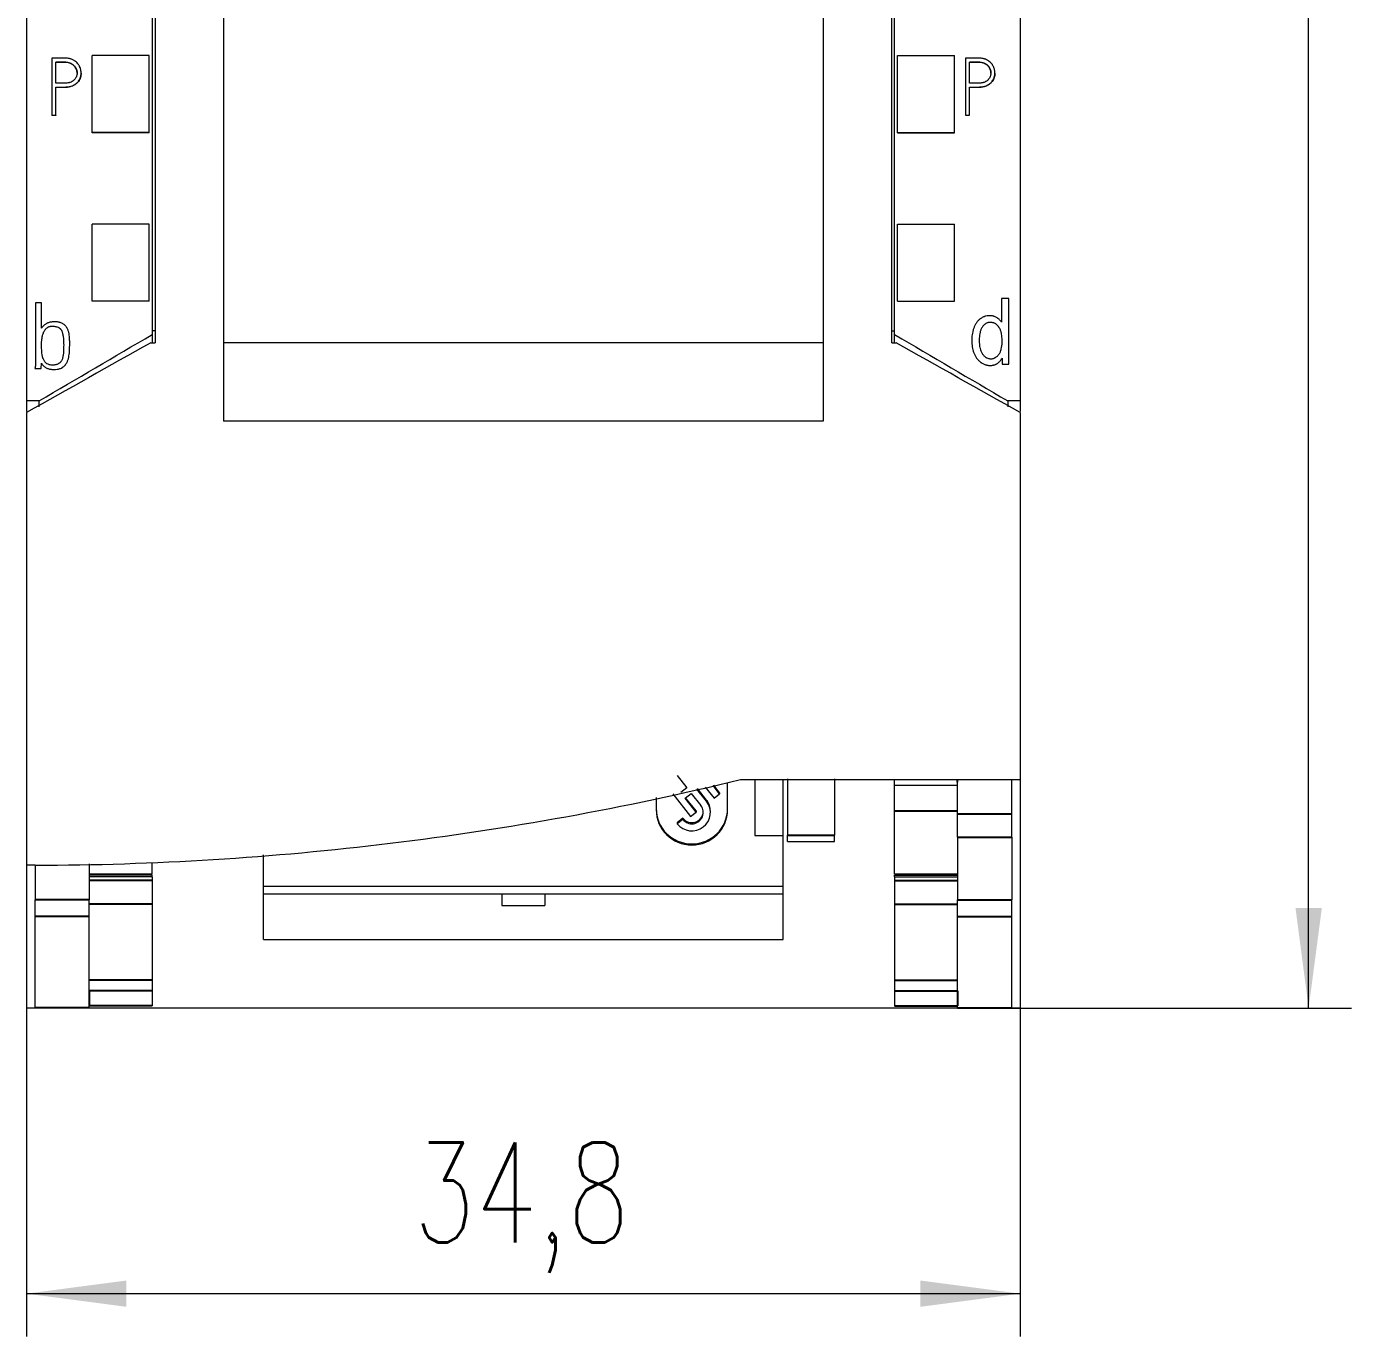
# Model space of a CAD drawing. Header units: millimetres. Extents: x 0 to 594, y 0 to 420.
# Drawn here: x 235.37 to 281.77, y 214.1 to 259.97 of the extents above; entities that cross this region are included whole.
import ezdxf

# ---------------------------------------------------------------- set-up
doc = ezdxf.new("R2010")
doc.units = ezdxf.units.MM
doc.layers.add('1', color=7, linetype='Continuous')
doc.layers.add('106', color=7, linetype='Continuous')
doc.styles.add('latin_extended', font='simplex.shx')
doc.dimstyles.get("Standard").update_dxf_attribs({"dimtxt": 0.18, "dimasz": 0.18, "dimexe": 0.18, "dimexo": 0.0625, "dimgap": 0.09, "dimtad": 0, "dimtih": 1, "dimtoh": 1, "dimdec": 4, "dimzin": 0, "dimdsep": 46, "dimtxsty": 'Standard', "dimcen": 0.09, "dimadec": 0, "dimazin": 0, "dimtfac": 1, "dimtdec": 4, "dimtofl": 0, "dimtmove": 0, "dimatfit": 3, "dimfxl": 1, "dimtolj": 1, "dimtzin": 0, "dimarcsym": 0})

# ---------------------------------------------------------------- blocks, each defined once
blk = doc.blocks.new('_U0')
at = {"layer": '106', "color": 7, "lineweight": 13}
for p, q in [((235.371041, 246.449729), (235.371041, 214.1006)), ((270.171041, 246.449729), (270.171041, 214.1006)), ((235.371041, 215.6006), (270.171041, 215.6006))]:
    blk.add_line(p, q, dxfattribs=at)
at = {"layer": '106', "color": 7, "lineweight": 25}
for points in [[(235.371041, 215.6006), (238.871039, 216.061384), (238.871043, 215.139817)], [(270.171041, 215.6006), (266.671043, 215.139817), (266.671039, 216.061384)]]:
    blk.add_solid(points, dxfattribs=at)
at = {"layer": '106', "color": 7, "linetype": 'Continuous', "lineweight": 18, "insert": (248.923113, 216.329153), "char_height": 3.5, "attachment_point": 7, "line_spacing_factor": 0.963855, "style": 'latin_extended'}
blk.add_mtext('\\W0.7199;34,8', dxfattribs=at)
blk = doc.blocks.new('_U1')
at = {"layer": '106', "color": 7, "lineweight": 13}
for p, q in [((265.171041, 372.600565), (281.770981, 372.600565)), ((280.270981, 225.600565), (280.270981, 372.600565)), ((268.571777, 225.600565), (281.770981, 225.600565))]:
    blk.add_line(p, q, dxfattribs=at)
at = {"layer": '106', "color": 7, "lineweight": 25}
for points in [[(280.270981, 372.600565), (280.731765, 369.100567), (279.810197, 369.100564)], [(280.270981, 225.600565), (279.810197, 229.100564), (280.731765, 229.100567)]]:
    blk.add_solid(points, dxfattribs=at)
at = {"layer": '106', "color": 7, "linetype": 'Continuous', "lineweight": 18, "insert": (279.885428, 296.176223), "char_height": 3.5, "attachment_point": 7, "rotation": 90, "line_spacing_factor": 0.963855, "style": 'latin_extended'}
blk.add_mtext('\\W0.6447;147', dxfattribs=at)

msp = doc.modelspace()

# ---------------------------------------------------------------- linework, layer by layer
at = {"layer": '1', "color": 7, "linetype": 'Continuous', "lineweight": 13}
for p, q in [((235.371, 360.281), (235.371, 246.863)), ((270.171, 360.281), (270.171, 246.863)), ((239.771, 358.001), (239.771, 249.185)), ((265.771, 249.185), (265.771, 358.001)), ((237.671, 256.255), (237.671, 258.956)), ((239.671, 258.956), (237.671, 258.956)), ((239.671, 256.255), (239.671, 258.956)), ((265.871, 256.255), (265.871, 258.956)), ((265.871, 258.956), (267.871, 258.956)), ((267.871, 256.255), (267.871, 258.956)), ((236.258, 258.866), (236.258, 256.864)), ((236.399, 257.989), (236.399, 258.725)), ((268.258, 258.866), (268.258, 256.864)), ((268.399, 257.989), (268.399, 258.725)), ((237.284, 258.338), (237.284, 258.344)), ((269.284, 258.338), (269.284, 258.344)), ((236.399, 256.864), (236.399, 257.847)), ((268.399, 256.864), (268.399, 257.847)), ((236.258, 256.864), (236.399, 256.864)), ((236.258, 256.864), (236.258, 256.858)), ((236.399, 256.864), (236.399, 256.858)), ((268.258, 256.864), (268.399, 256.864)), ((237.671, 256.251), (237.671, 256.255)), ((239.671, 256.255), (237.671, 256.255)), ((239.671, 256.251), (237.671, 256.251)), ((239.671, 256.251), (239.671, 256.255)), ((265.871, 256.251), (265.871, 256.255)), ((265.871, 256.255), (267.871, 256.255)), ((265.871, 256.251), (267.871, 256.251)), ((267.871, 256.251), (267.871, 256.255)), ((237.671, 250.353), (237.671, 253.054)), ((239.671, 253.054), (237.671, 253.054)), ((239.671, 250.353), (239.671, 253.054)), ((265.871, 250.353), (265.871, 253.054)), ((265.871, 253.054), (267.871, 253.054)), ((267.871, 250.353), (267.871, 253.054)), ((235.899, 250.293), (235.688, 250.293)), ((235.899, 249.413), (235.899, 250.293)), ((239.671, 250.353), (237.671, 250.353)), ((237.671, 250.351), (237.671, 250.353)), ((239.671, 250.351), (237.671, 250.351)), ((239.671, 250.351), (239.671, 250.353)), ((265.871, 250.351), (265.871, 250.353)), ((265.871, 250.353), (267.871, 250.353)), ((265.871, 250.351), (267.871, 250.351)), ((267.871, 250.351), (267.871, 250.353)), ((269.516, 250.443), (269.516, 249.617)), ((269.767, 250.443), (269.516, 250.443)), ((269.767, 248.143), (269.767, 250.443)), ((239.871, 249.315), (239.771, 249.315)), ((239.771, 249.185), (239.771, 248.9)), ((265.671, 249.315), (265.771, 249.315)), ((265.771, 248.9), (265.771, 249.185)), ((239.721, 248.9), (239.871, 248.9)), ((263.271, 248.896), (242.271, 248.896)), ((265.671, 248.9), (265.821, 248.9)), ((269.532, 248.353), (269.532, 248.143)), ((235.667, 247.993), (235.885, 247.993)), ((235.885, 247.993), (235.892, 248.187)), ((269.532, 248.143), (269.767, 248.143)), ((235.371, 246.863), (235.371, 246.493)), ((235.811, 246.863), (235.371, 246.863)), ((235.811, 246.66), (235.811, 246.863)), ((269.731, 246.863), (269.731, 246.66)), ((270.171, 246.863), (269.731, 246.863)), ((270.171, 246.863), (270.171, 246.486)), ((263.271, 246.15), (242.271, 246.15)), ((258.16, 233.741), (258.496, 233.315)), ((259.644, 233.103), (259.413, 233.397)), ((259.644, 233.143), (259.439, 233.403)), ((259.921, 232.55), (259.921, 233.505)), ((260.371, 233.601), (270.171, 233.601)), ((260.871, 233.601), (260.871, 231.641)), ((261.871, 231.641), (261.871, 233.601)), ((265.771, 233.401), (265.771, 233.601)), ((265.771, 232.502), (265.771, 233.401)), ((265.771, 233.401), (267.971, 233.401)), ((267.971, 232.399), (267.971, 233.601)), ((269.871, 232.399), (269.871, 233.601)), ((270.171, 233.52), (270.171, 225.601)), ((257.421, 232.975), (257.421, 232.55)), ((258.002, 233.098), (258.621, 232.311)), ((258.496, 233.315), (258.28, 233.147)), ((258.434, 232.952), (258.649, 233.119)), ((258.818, 232.464), (258.434, 232.952)), ((258.818, 232.503), (258.453, 232.967)), ((258.649, 233.119), (258.985, 232.693)), ((259.182, 232.846), (258.846, 233.272)), ((259.182, 232.885), (258.866, 233.287)), ((259.141, 233.339), (259.447, 232.951)), ((259.447, 232.951), (259.644, 233.103)), ((259.644, 233.143), (259.644, 233.103)), ((258.621, 232.311), (258.818, 232.464)), ((258.818, 232.503), (258.818, 232.464)), ((259.32, 232.449), (259.32, 232.489)), ((265.771, 230.301), (265.771, 232.502)), ((258.357, 232.245), (258.16, 232.093)), ((258.357, 232.206), (258.16, 232.053)), ((258.16, 232.093), (258.16, 232.053)), ((258.357, 232.245), (258.357, 232.206)), ((267.971, 231.583), (267.971, 232.399)), ((269.871, 231.583), (269.871, 232.399)), ((260.871, 231.641), (260.871, 231.64)), ((260.871, 231.641), (261.871, 231.641)), ((260.871, 231.64), (261.871, 231.64)), ((261.871, 231.64), (261.871, 231.641)), ((261.871, 229.868), (261.871, 231.64)), ((262.021, 231.434), (262.021, 231.651)), ((263.671, 231.434), (263.671, 231.651)), ((267.971, 231.583), (267.971, 229.396)), ((269.871, 231.583), (269.871, 229.396)), ((262.021, 231.434), (263.671, 231.434)), ((237.571, 230.65), (237.571, 229.396)), ((239.771, 230.301), (239.771, 230.667)), ((243.671, 229.868), (243.671, 230.965)), ((235.672, 230.601), (235.371, 230.601)), ((235.371, 230.519), (235.371, 225.601)), ((235.671, 230.589), (235.671, 229.396)), ((237.571, 230.301), (239.771, 230.301)), ((239.771, 230.272), (237.571, 230.272)), ((239.771, 230.201), (237.571, 230.201)), ((239.771, 230.265), (239.771, 230.272)), ((239.771, 230.201), (239.771, 230.265)), ((239.771, 230.201), (239.771, 230.063)), ((265.771, 230.301), (267.971, 230.301)), ((265.771, 230.265), (265.771, 230.272)), ((267.971, 230.272), (265.771, 230.272)), ((265.771, 230.201), (265.771, 230.265)), ((265.771, 230.201), (265.771, 230.063)), ((265.771, 230.201), (267.971, 230.201)), ((239.771, 230.063), (239.771, 229.239)), ((243.671, 229.601), (243.671, 229.868)), ((243.671, 229.868), (261.871, 229.868)), ((261.871, 229.601), (261.871, 229.868)), ((265.771, 230.063), (265.771, 229.239)), ((235.671, 228.809), (235.671, 229.396)), ((237.571, 228.809), (237.571, 229.396)), ((239.771, 229.239), (239.771, 226.574)), ((243.671, 228.001), (243.671, 229.601)), ((243.671, 229.601), (261.871, 229.601)), ((252.021, 229.601), (252.021, 229.196)), ((253.521, 229.601), (253.521, 229.196)), ((261.871, 228.001), (261.871, 229.601)), ((265.771, 229.239), (265.771, 226.574)), ((267.971, 228.809), (267.971, 229.396)), ((269.871, 228.809), (269.871, 229.396)), ((252.021, 229.196), (253.521, 229.196)), ((243.671, 228.001), (261.871, 228.001)), ((239.771, 226.574), (239.771, 226.207)), ((265.771, 226.574), (265.771, 226.207)), ((239.771, 226.207), (239.771, 225.676)), ((265.771, 226.207), (265.771, 225.676)), ((237.312, 225.601), (235.371, 225.601)), ((235.671, 225.612), (237.571, 225.612)), ((268.572, 225.601), (237.312, 225.601)), ((237.571, 225.676), (239.771, 225.676)), ((239.771, 225.676), (239.771, 225.676)), ((265.771, 225.676), (265.771, 225.676)), ((265.771, 225.676), (267.971, 225.676)), ((267.971, 225.612), (269.871, 225.612)), ((270.171, 225.601), (268.572, 225.601))]:
    msp.add_line(p, q, dxfattribs=at)
at = {"layer": '1', "color": 7, "linetype": 'Continuous', "lineweight": 25}
for p, q in [((259.182, 232.885), (259.182, 232.846)), ((265.771, 232.502), (267.971, 232.502)), ((267.971, 232.399), (269.871, 232.399)), ((262.021, 231.651), (263.671, 231.651)), ((267.971, 231.583), (269.871, 231.583)), ((239.771, 230.265), (237.571, 230.265)), ((265.771, 230.265), (267.971, 230.265)), ((239.771, 230.063), (237.571, 230.063)), ((265.771, 230.063), (267.971, 230.063)), ((237.571, 229.396), (235.671, 229.396)), ((239.771, 229.239), (237.571, 229.239)), ((265.771, 229.239), (267.971, 229.239)), ((267.971, 229.396), (269.871, 229.396)), ((237.571, 228.809), (235.671, 228.809)), ((267.971, 228.809), (269.871, 228.809)), ((239.771, 226.574), (237.571, 226.574)), ((265.771, 226.574), (267.971, 226.574)), ((237.571, 226.207), (237.571, 225.676)), ((239.771, 226.207), (237.571, 226.207)), ((265.771, 226.207), (267.971, 226.207)), ((267.971, 226.207), (267.971, 225.676)), ((237.571, 225.612), (235.671, 225.612)), ((239.771, 225.676), (237.571, 225.676)), ((265.771, 225.676), (267.971, 225.676)), ((267.971, 225.612), (269.871, 225.612))]:
    msp.add_line(p, q, dxfattribs=at)
at = {"layer": '1', "color": 7, "linetype": 'Continuous', "lineweight": 13}
for centre, major_axis, start_param, end_param in [((258.671, 232.589), (1.25, 0), 3.141593, 6.283185), ((258.671, 232.55), (1.25, 0), 3.141593, 6.283185), ((258.671, 232.449), (0.649, 0), 3.804818, 6.94641), ((258.671, 232.449), (-0.399, 0), 0.663225, 3.804818), ((258.671, 232.489), (-0.399, 0), 0.663225, 3.092069), ((258.671, 232.489), (0.649, 0), 6.283142, 6.94641)]:
    msp.add_ellipse(centre, major_axis=major_axis, ratio=0.991445, start_param=start_param, end_param=end_param, dxfattribs=at)
for points, knots in [([(239.871, 358.186), (239.871, 355.142), (239.871, 345.572), (239.871, 331.402), (239.871, 316.836), (239.871, 302.626), (239.871, 288.332), (239.871, 272.845), (239.871, 260.206), (239.871, 252.241), (239.871, 248.9)], [0, 0, 0, 0, 0.083934, 0.263736, 0.389889, 0.484142, 0.653794, 0.78188, 0.908517, 1, 1, 1, 1]), ([(265.671, 248.9), (265.671, 252.241), (265.671, 260.206), (265.671, 272.845), (265.671, 288.332), (265.671, 302.626), (265.671, 316.836), (265.671, 331.402), (265.671, 345.572), (265.671, 355.142), (265.671, 358.186)], [0, 0, 0, 0, 0.091483, 0.21812, 0.346206, 0.515858, 0.610111, 0.736264, 0.916066, 1, 1, 1, 1]), ([(242.271, 355.121), (242.271, 353.098), (242.271, 344.549), (242.271, 331.402), (242.271, 316.836), (242.271, 302.626), (242.271, 288.332), (242.271, 272.845), (242.271, 260.087), (242.271, 251.205), (242.271, 246.948), (242.271, 246.15)], [0, 0, 0, 0, 0.055935, 0.236292, 0.362833, 0.457376, 0.627551, 0.756032, 0.883059, 0.978086, 1, 1, 1, 1]), ([(263.271, 355.121), (263.271, 353.098), (263.271, 344.549), (263.271, 331.402), (263.271, 316.836), (263.271, 302.626), (263.271, 288.332), (263.271, 272.845), (263.271, 260.087), (263.271, 251.205), (263.271, 246.948), (263.271, 246.15)], [0, 0, 0, 0, 0.055935, 0.236292, 0.362833, 0.457376, 0.627551, 0.756032, 0.883059, 0.978086, 1, 1, 1, 1]), ([(236.399, 257.847), (236.451, 257.847), (236.503, 257.848), (236.606, 257.847), (236.658, 257.846), (236.735, 257.848), (236.761, 257.849), (236.799, 257.852), (236.812, 257.853), (236.838, 257.857), (236.851, 257.859), (236.889, 257.866), (236.914, 257.872), (236.964, 257.888), (236.987, 257.898), (237.022, 257.915), (237.034, 257.921), (237.056, 257.934), (237.067, 257.941), (237.099, 257.963), (237.119, 257.98), (237.147, 258.006), (237.156, 258.016), (237.174, 258.035), (237.182, 258.045), (237.205, 258.076), (237.219, 258.098), (237.237, 258.132), (237.242, 258.144), (237.252, 258.168), (237.257, 258.18), (237.269, 258.217), (237.274, 258.242), (237.28, 258.28), (237.282, 258.293), (237.284, 258.319), (237.284, 258.332), (237.284, 258.371), (237.282, 258.397), (237.276, 258.435), (237.274, 258.448), (237.268, 258.473), (237.265, 258.486), (237.253, 258.523), (237.244, 258.547), (237.227, 258.582), (237.221, 258.593), (237.208, 258.616), (237.201, 258.627), (237.179, 258.659), (237.162, 258.679), (237.127, 258.716), (237.108, 258.733), (237.077, 258.757), (237.066, 258.765), (237.045, 258.779), (237.033, 258.786), (237, 258.805), (236.976, 258.815), (236.94, 258.829), (236.927, 258.833), (236.902, 258.84), (236.89, 258.843), (236.827, 258.857), (236.776, 258.863), (236.698, 258.867), (236.672, 258.868), (236.62, 258.868), (236.569, 258.868), (236.517, 258.867), (236.465, 258.866), (236.387, 258.866), (236.31, 258.866), (236.258, 258.866)], [0, 0, 0, 0, 0.0625, 0.0625, 0.125, 0.125, 0.15625, 0.15625, 0.171875, 0.171875, 0.1875, 0.1875, 0.21875, 0.21875, 0.25, 0.25, 0.265625, 0.265625, 0.28125, 0.28125, 0.3125, 0.3125, 0.328125, 0.328125, 0.34375, 0.34375, 0.375, 0.375, 0.390625, 0.390625, 0.40625, 0.40625, 0.4375, 0.4375, 0.453125, 0.453125, 0.46875, 0.46875, 0.5, 0.5, 0.515625, 0.515625, 0.53125, 0.53125, 0.5625, 0.5625, 0.578125, 0.578125, 0.59375, 0.59375, 0.625, 0.625, 0.65625, 0.65625, 0.671875, 0.671875, 0.6875, 0.6875, 0.71875, 0.71875, 0.734375, 0.734375, 0.75, 0.75, 0.8125, 0.8125, 0.84375, 0.84375, 0.875, 0.90625, 0.90625, 0.9375, 1, 1, 1, 1]), ([(236.399, 258.725), (236.438, 258.725), (236.477, 258.725), (236.535, 258.724), (236.554, 258.724), (236.593, 258.725), (236.612, 258.726), (236.67, 258.727), (236.709, 258.728), (236.767, 258.724), (236.786, 258.722), (236.825, 258.715), (236.844, 258.711), (236.873, 258.702), (236.882, 258.699), (236.901, 258.692), (236.91, 258.688), (236.937, 258.676), (236.954, 258.666), (236.979, 258.65), (236.988, 258.645), (237.004, 258.633), (237.011, 258.626), (237.034, 258.607), (237.047, 258.593), (237.066, 258.57), (237.072, 258.562), (237.084, 258.545), (237.089, 258.537), (237.104, 258.511), (237.112, 258.493), (237.123, 258.465), (237.126, 258.456), (237.131, 258.436), (237.134, 258.427), (237.139, 258.397), (237.142, 258.378), (237.143, 258.348), (237.143, 258.338), (237.142, 258.318), (237.141, 258.308), (237.137, 258.278), (237.133, 258.259), (237.124, 258.231), (237.121, 258.222), (237.113, 258.203), (237.109, 258.194), (237.095, 258.168), (237.084, 258.151), (237.066, 258.127), (237.059, 258.12), (237.046, 258.105), (237.038, 258.098), (237.016, 258.078), (237, 258.066), (236.975, 258.05), (236.966, 258.045), (236.949, 258.036), (236.94, 258.032), (236.912, 258.02), (236.893, 258.013), (236.865, 258.005), (236.855, 258.003), (236.835, 257.999), (236.826, 257.998), (236.796, 257.993), (236.776, 257.992), (236.736, 257.989), (236.717, 257.989), (236.677, 257.988), (236.637, 257.988), (236.598, 257.989), (236.558, 257.989), (236.538, 257.989), (236.479, 257.989), (236.439, 257.989), (236.399, 257.989)], [0, 0, 0, 0, 0.0625, 0.0625, 0.09375, 0.09375, 0.125, 0.125, 0.1875, 0.1875, 0.21875, 0.21875, 0.25, 0.25, 0.265625, 0.265625, 0.28125, 0.28125, 0.3125, 0.3125, 0.328125, 0.328125, 0.34375, 0.34375, 0.375, 0.375, 0.390625, 0.390625, 0.40625, 0.40625, 0.4375, 0.4375, 0.453125, 0.453125, 0.46875, 0.46875, 0.5, 0.5, 0.515625, 0.515625, 0.53125, 0.53125, 0.5625, 0.5625, 0.578125, 0.578125, 0.59375, 0.59375, 0.625, 0.625, 0.640625, 0.640625, 0.65625, 0.65625, 0.6875, 0.6875, 0.703125, 0.703125, 0.71875, 0.71875, 0.75, 0.75, 0.765625, 0.765625, 0.78125, 0.78125, 0.8125, 0.8125, 0.84375, 0.84375, 0.875, 0.90625, 0.90625, 0.9375, 0.9375, 1, 1, 1, 1]), ([(237.143, 258.338), (237.143, 258.341), (237.143, 258.344), (237.142, 258.357), (237.142, 258.367), (237.14, 258.387), (237.138, 258.397), (237.133, 258.426), (237.127, 258.445), (237.117, 258.473), (237.114, 258.482), (237.105, 258.501), (237.092, 258.527), (237.076, 258.552), (237.057, 258.575), (237.051, 258.582), (237.037, 258.597), (237.03, 258.604), (237.008, 258.624), (236.992, 258.636), (236.967, 258.652), (236.959, 258.657), (236.941, 258.667), (236.932, 258.672), (236.906, 258.684), (236.887, 258.691), (236.849, 258.703), (236.83, 258.708), (236.791, 258.715), (236.771, 258.717), (236.713, 258.721), (236.674, 258.721), (236.615, 258.72), (236.595, 258.719), (236.556, 258.718), (236.536, 258.718), (236.478, 258.718), (236.439, 258.719), (236.399, 258.718)], [0, 0, 0, 0, 0.009533, 0.009533, 0.040485, 0.040485, 0.071437, 0.071437, 0.133342, 0.133342, 0.164294, 0.164294, 0.195246, 0.25715, 0.25715, 0.288102, 0.288102, 0.319054, 0.319054, 0.380958, 0.380958, 0.41191, 0.41191, 0.442862, 0.442862, 0.504767, 0.504767, 0.566671, 0.566671, 0.628575, 0.628575, 0.752383, 0.752383, 0.814287, 0.814287, 0.876192, 0.876192, 1, 1, 1, 1]), ([(268.399, 257.847), (268.451, 257.847), (268.503, 257.848), (268.606, 257.847), (268.658, 257.846), (268.735, 257.848), (268.761, 257.849), (268.799, 257.852), (268.812, 257.853), (268.838, 257.857), (268.851, 257.859), (268.889, 257.866), (268.914, 257.872), (268.964, 257.888), (268.987, 257.898), (269.022, 257.915), (269.034, 257.921), (269.056, 257.934), (269.067, 257.941), (269.099, 257.963), (269.119, 257.98), (269.147, 258.006), (269.156, 258.016), (269.174, 258.035), (269.182, 258.045), (269.205, 258.076), (269.219, 258.098), (269.237, 258.132), (269.242, 258.144), (269.252, 258.168), (269.257, 258.18), (269.269, 258.217), (269.274, 258.242), (269.28, 258.28), (269.282, 258.293), (269.284, 258.319), (269.284, 258.332), (269.284, 258.371), (269.282, 258.397), (269.276, 258.435), (269.274, 258.448), (269.268, 258.473), (269.265, 258.486), (269.253, 258.523), (269.244, 258.547), (269.227, 258.582), (269.221, 258.593), (269.208, 258.616), (269.201, 258.627), (269.179, 258.659), (269.162, 258.679), (269.127, 258.716), (269.108, 258.733), (269.077, 258.757), (269.066, 258.765), (269.045, 258.779), (269.033, 258.786), (269, 258.805), (268.976, 258.815), (268.94, 258.829), (268.927, 258.833), (268.902, 258.84), (268.89, 258.843), (268.827, 258.857), (268.776, 258.863), (268.698, 258.867), (268.672, 258.868), (268.62, 258.868), (268.569, 258.868), (268.517, 258.867), (268.465, 258.866), (268.387, 258.866), (268.31, 258.866), (268.258, 258.866)], [0, 0, 0, 0, 0.0625, 0.0625, 0.125, 0.125, 0.15625, 0.15625, 0.171875, 0.171875, 0.1875, 0.1875, 0.21875, 0.21875, 0.25, 0.25, 0.265625, 0.265625, 0.28125, 0.28125, 0.3125, 0.3125, 0.328125, 0.328125, 0.34375, 0.34375, 0.375, 0.375, 0.390625, 0.390625, 0.40625, 0.40625, 0.4375, 0.4375, 0.453125, 0.453125, 0.46875, 0.46875, 0.5, 0.5, 0.515625, 0.515625, 0.53125, 0.53125, 0.5625, 0.5625, 0.578125, 0.578125, 0.59375, 0.59375, 0.625, 0.625, 0.65625, 0.65625, 0.671875, 0.671875, 0.6875, 0.6875, 0.71875, 0.71875, 0.734375, 0.734375, 0.75, 0.75, 0.8125, 0.8125, 0.84375, 0.84375, 0.875, 0.90625, 0.90625, 0.9375, 1, 1, 1, 1]), ([(268.399, 258.725), (268.438, 258.725), (268.477, 258.725), (268.535, 258.724), (268.554, 258.724), (268.593, 258.725), (268.612, 258.726), (268.67, 258.727), (268.709, 258.728), (268.767, 258.724), (268.786, 258.722), (268.825, 258.715), (268.844, 258.711), (268.873, 258.702), (268.882, 258.699), (268.901, 258.692), (268.91, 258.688), (268.937, 258.676), (268.954, 258.666), (268.979, 258.65), (268.988, 258.645), (269.004, 258.633), (269.011, 258.626), (269.034, 258.607), (269.047, 258.593), (269.066, 258.57), (269.072, 258.562), (269.084, 258.545), (269.089, 258.537), (269.104, 258.511), (269.112, 258.493), (269.123, 258.465), (269.126, 258.456), (269.131, 258.436), (269.134, 258.427), (269.139, 258.397), (269.142, 258.378), (269.143, 258.348), (269.143, 258.338), (269.142, 258.318), (269.141, 258.308), (269.137, 258.278), (269.133, 258.259), (269.124, 258.231), (269.121, 258.222), (269.113, 258.203), (269.109, 258.194), (269.095, 258.168), (269.084, 258.151), (269.066, 258.127), (269.059, 258.12), (269.046, 258.105), (269.038, 258.098), (269.016, 258.078), (269, 258.066), (268.975, 258.05), (268.966, 258.045), (268.949, 258.036), (268.94, 258.032), (268.912, 258.02), (268.893, 258.013), (268.865, 258.005), (268.855, 258.003), (268.835, 257.999), (268.826, 257.998), (268.796, 257.993), (268.776, 257.992), (268.736, 257.989), (268.717, 257.989), (268.677, 257.988), (268.637, 257.988), (268.598, 257.989), (268.558, 257.989), (268.538, 257.989), (268.479, 257.989), (268.439, 257.989), (268.399, 257.989)], [0, 0, 0, 0, 0.0625, 0.0625, 0.09375, 0.09375, 0.125, 0.125, 0.1875, 0.1875, 0.21875, 0.21875, 0.25, 0.25, 0.265625, 0.265625, 0.28125, 0.28125, 0.3125, 0.3125, 0.328125, 0.328125, 0.34375, 0.34375, 0.375, 0.375, 0.390625, 0.390625, 0.40625, 0.40625, 0.4375, 0.4375, 0.453125, 0.453125, 0.46875, 0.46875, 0.5, 0.5, 0.515625, 0.515625, 0.53125, 0.53125, 0.5625, 0.5625, 0.578125, 0.578125, 0.59375, 0.59375, 0.625, 0.625, 0.640625, 0.640625, 0.65625, 0.65625, 0.6875, 0.6875, 0.703125, 0.703125, 0.71875, 0.71875, 0.75, 0.75, 0.765625, 0.765625, 0.78125, 0.78125, 0.8125, 0.8125, 0.84375, 0.84375, 0.875, 0.90625, 0.90625, 0.9375, 0.9375, 1, 1, 1, 1]), ([(269.143, 258.338), (269.143, 258.341), (269.143, 258.344), (269.142, 258.357), (269.142, 258.367), (269.14, 258.387), (269.138, 258.397), (269.133, 258.426), (269.127, 258.445), (269.117, 258.473), (269.114, 258.482), (269.105, 258.501), (269.092, 258.527), (269.076, 258.552), (269.057, 258.575), (269.051, 258.582), (269.037, 258.597), (269.03, 258.604), (269.008, 258.624), (268.992, 258.636), (268.967, 258.652), (268.959, 258.657), (268.941, 258.667), (268.932, 258.672), (268.906, 258.684), (268.887, 258.691), (268.849, 258.703), (268.83, 258.708), (268.791, 258.715), (268.771, 258.717), (268.713, 258.721), (268.674, 258.721), (268.615, 258.72), (268.595, 258.719), (268.556, 258.718), (268.536, 258.718), (268.478, 258.718), (268.439, 258.719), (268.399, 258.718)], [0, 0, 0, 0, 0.009533, 0.009533, 0.040485, 0.040485, 0.071437, 0.071437, 0.133342, 0.133342, 0.164294, 0.164294, 0.195246, 0.25715, 0.25715, 0.288102, 0.288102, 0.319054, 0.319054, 0.380958, 0.380958, 0.41191, 0.41191, 0.442862, 0.442862, 0.504767, 0.504767, 0.566671, 0.566671, 0.628575, 0.628575, 0.752383, 0.752383, 0.814287, 0.814287, 0.876192, 0.876192, 1, 1, 1, 1]), ([(237.284, 258.338), (237.284, 258.313), (237.282, 258.288), (237.277, 258.25), (237.274, 258.238), (237.269, 258.213), (237.265, 258.2), (237.253, 258.163), (237.243, 258.139), (237.22, 258.093), (237.206, 258.071), (237.183, 258.04), (237.174, 258.03), (237.157, 258.01), (237.148, 258.001), (237.12, 257.974), (237.1, 257.958), (237.068, 257.936), (237.057, 257.929), (237.035, 257.915), (237.023, 257.909), (236.988, 257.892), (236.965, 257.882), (236.927, 257.87), (236.915, 257.866), (236.89, 257.86), (236.877, 257.857), (236.813, 257.846), (236.762, 257.842), (236.659, 257.84), (236.607, 257.841), (236.503, 257.841), (236.451, 257.841), (236.399, 257.841)], [0, 0, 0, 0, 0.065202, 0.065202, 0.098588, 0.098588, 0.131973, 0.131973, 0.198745, 0.198745, 0.265516, 0.265516, 0.298902, 0.298902, 0.332287, 0.332287, 0.399059, 0.399059, 0.432444, 0.432444, 0.46583, 0.46583, 0.532601, 0.532601, 0.565987, 0.565987, 0.599372, 0.599372, 0.732915, 0.732915, 0.866457, 0.866457, 1, 1, 1, 1]), ([(269.284, 258.338), (269.284, 258.313), (269.282, 258.288), (269.277, 258.25), (269.274, 258.238), (269.269, 258.213), (269.265, 258.2), (269.253, 258.163), (269.243, 258.139), (269.22, 258.093), (269.206, 258.071), (269.183, 258.04), (269.174, 258.03), (269.157, 258.01), (269.148, 258.001), (269.12, 257.974), (269.1, 257.958), (269.068, 257.936), (269.057, 257.929), (269.035, 257.915), (269.023, 257.909), (268.988, 257.892), (268.965, 257.882), (268.927, 257.87), (268.915, 257.866), (268.89, 257.86), (268.877, 257.857), (268.813, 257.846), (268.762, 257.842), (268.659, 257.84), (268.607, 257.841), (268.503, 257.841), (268.451, 257.841), (268.399, 257.841)], [0, 0, 0, 0, 0.065202, 0.065202, 0.098588, 0.098588, 0.131973, 0.131973, 0.198745, 0.198745, 0.265516, 0.265516, 0.298902, 0.298902, 0.332287, 0.332287, 0.399059, 0.399059, 0.432444, 0.432444, 0.46583, 0.46583, 0.532601, 0.532601, 0.565987, 0.565987, 0.599372, 0.599372, 0.732915, 0.732915, 0.866457, 0.866457, 1, 1, 1, 1]), ([(235.688, 250.293), (235.688, 249.909), (235.688, 249.334), (235.688, 248.663), (235.688, 248.351), (235.688, 248.22), (235.688, 248.184), (235.688, 248.16), (235.689, 248.148), (235.687, 248.124), (235.686, 248.112), (235.683, 248.088), (235.681, 248.076), (235.675, 248.04), (235.671, 248.016), (235.667, 247.993)], [0, 0, 0, 0, 0.5, 0.75, 0.875, 0.90625, 0.921875, 0.921875, 0.9375, 0.9375, 0.953125, 0.953125, 0.96875, 0.96875, 1, 1, 1, 1]), ([(235.892, 248.187), (235.91, 248.156), (235.93, 248.128), (235.96, 248.096), (235.967, 248.09), (235.979, 248.078), (235.986, 248.072), (236.006, 248.056), (236.035, 248.035), (236.065, 248.019), (236.097, 248.004), (236.113, 247.997), (236.163, 247.98), (236.197, 247.972), (236.249, 247.965), (236.266, 247.963), (236.301, 247.961), (236.319, 247.96), (236.371, 247.96), (236.406, 247.963), (236.458, 247.97), (236.475, 247.973), (236.509, 247.982), (236.526, 247.987), (236.559, 247.998), (236.583, 248.008), (236.607, 248.02), (236.622, 248.029), (236.63, 248.033), (236.666, 248.057), (236.693, 248.08), (236.723, 248.112), (236.728, 248.119), (236.739, 248.132), (236.745, 248.139), (236.76, 248.161), (236.77, 248.175), (236.795, 248.221), (236.81, 248.253), (236.827, 248.302), (236.832, 248.319), (236.841, 248.353), (236.845, 248.37), (236.856, 248.421), (236.862, 248.455), (236.87, 248.523), (236.874, 248.558), (236.881, 248.662), (236.883, 248.731), (236.883, 248.836), (236.883, 248.871), (236.883, 248.923), (236.883, 248.94), (236.883, 248.975), (236.882, 248.993), (236.88, 249.045), (236.878, 249.08), (236.871, 249.149), (236.867, 249.183), (236.857, 249.234), (236.854, 249.251), (236.845, 249.285), (236.841, 249.302), (236.83, 249.335), (236.824, 249.351), (236.81, 249.383), (236.802, 249.399), (236.789, 249.421), (236.784, 249.429), (236.775, 249.443), (236.769, 249.45), (236.754, 249.471), (236.731, 249.498), (236.706, 249.521), (236.678, 249.543), (236.664, 249.553), (236.619, 249.58), (236.587, 249.594), (236.545, 249.607), (236.537, 249.609), (236.52, 249.614), (236.495, 249.62), (236.469, 249.624), (236.417, 249.631), (236.383, 249.633), (236.33, 249.633), (236.313, 249.632), (236.278, 249.629), (236.261, 249.627), (236.21, 249.619), (236.177, 249.611), (236.136, 249.597), (236.128, 249.594), (236.112, 249.587), (236.103, 249.584), (236.08, 249.572), (236.034, 249.547), (235.993, 249.516), (235.955, 249.48), (235.943, 249.467), (235.92, 249.441), (235.909, 249.427), (235.899, 249.413)], [0, 0, 0, 0, 0.03125, 0.03125, 0.039062, 0.039062, 0.046875, 0.046875, 0.0625, 0.078125, 0.078125, 0.09375, 0.09375, 0.125, 0.125, 0.140625, 0.140625, 0.15625, 0.15625, 0.1875, 0.1875, 0.203125, 0.203125, 0.21875, 0.21875, 0.234375, 0.242187, 0.242187, 0.25, 0.25, 0.28125, 0.28125, 0.289062, 0.289062, 0.296875, 0.296875, 0.3125, 0.3125, 0.34375, 0.34375, 0.359375, 0.359375, 0.375, 0.375, 0.40625, 0.40625, 0.4375, 0.4375, 0.5, 0.5, 0.53125, 0.53125, 0.546875, 0.546875, 0.5625, 0.5625, 0.59375, 0.59375, 0.625, 0.625, 0.640625, 0.640625, 0.65625, 0.65625, 0.671875, 0.671875, 0.6875, 0.6875, 0.695312, 0.695312, 0.703125, 0.703125, 0.71875, 0.734375, 0.734375, 0.75, 0.75, 0.78125, 0.78125, 0.789062, 0.789062, 0.796875, 0.8125, 0.8125, 0.84375, 0.84375, 0.859375, 0.859375, 0.875, 0.875, 0.90625, 0.90625, 0.914063, 0.914063, 0.921875, 0.921875, 0.9375, 0.96875, 0.96875, 0.984375, 0.984375, 1, 1, 1, 1]), ([(269.516, 249.617), (269.496, 249.647), (269.474, 249.675), (269.437, 249.713), (269.424, 249.725), (269.403, 249.742), (269.396, 249.748), (269.382, 249.758), (269.374, 249.764), (269.352, 249.778), (269.337, 249.788), (269.306, 249.804), (269.282, 249.815), (269.256, 249.824), (269.239, 249.829), (269.23, 249.831), (269.204, 249.837), (269.169, 249.844), (269.134, 249.846), (269.098, 249.847), (269.08, 249.846), (269.026, 249.843), (268.991, 249.837), (268.948, 249.825), (268.939, 249.823), (268.922, 249.817), (268.914, 249.814), (268.889, 249.805), (268.872, 249.798), (268.825, 249.774), (268.794, 249.755), (268.759, 249.728), (268.752, 249.723), (268.738, 249.711), (268.718, 249.694), (268.686, 249.662), (268.663, 249.635), (268.642, 249.607), (268.632, 249.592), (268.603, 249.547), (268.586, 249.515), (268.557, 249.451), (268.545, 249.418), (268.528, 249.367), (268.523, 249.35), (268.514, 249.315), (268.501, 249.263), (268.492, 249.211), (268.478, 249.107), (268.474, 249.036), (268.474, 248.93), (268.476, 248.894), (268.481, 248.823), (268.49, 248.753), (268.504, 248.684), (268.522, 248.616), (268.533, 248.582), (268.558, 248.515), (268.573, 248.483), (268.606, 248.42), (268.624, 248.39), (268.655, 248.347), (268.666, 248.332), (268.689, 248.305), (268.725, 248.266), (268.765, 248.231), (268.801, 248.205), (268.809, 248.2), (268.824, 248.19), (268.831, 248.185), (268.854, 248.172), (268.901, 248.147), (268.951, 248.129), (268.994, 248.118), (269.003, 248.116), (269.02, 248.113), (269.029, 248.111), (269.056, 248.108), (269.074, 248.106), (269.109, 248.105), (269.127, 248.105), (269.162, 248.106), (269.18, 248.108), (269.207, 248.112), (269.216, 248.114), (269.233, 248.117), (269.259, 248.124), (269.293, 248.135), (269.317, 248.146), (269.333, 248.153), (269.341, 248.157), (269.365, 248.171), (269.395, 248.19), (269.422, 248.213), (269.448, 248.238), (269.46, 248.251), (269.495, 248.292), (269.515, 248.321), (269.532, 248.353)], [0, 0, 0, 0, 0.03125, 0.03125, 0.046875, 0.046875, 0.054687, 0.054687, 0.0625, 0.0625, 0.078125, 0.078125, 0.09375, 0.101562, 0.101562, 0.109375, 0.109375, 0.125, 0.140625, 0.140625, 0.15625, 0.15625, 0.1875, 0.1875, 0.195312, 0.195312, 0.203125, 0.203125, 0.21875, 0.21875, 0.25, 0.25, 0.257813, 0.257813, 0.265625, 0.28125, 0.296875, 0.296875, 0.3125, 0.3125, 0.34375, 0.34375, 0.375, 0.375, 0.390625, 0.390625, 0.40625, 0.4375, 0.4375, 0.5, 0.5, 0.53125, 0.53125, 0.5625, 0.59375, 0.59375, 0.625, 0.625, 0.65625, 0.65625, 0.6875, 0.6875, 0.703125, 0.703125, 0.71875, 0.75, 0.75, 0.757813, 0.757813, 0.765625, 0.765625, 0.78125, 0.8125, 0.8125, 0.820313, 0.820313, 0.828125, 0.828125, 0.84375, 0.84375, 0.859375, 0.859375, 0.875, 0.875, 0.882813, 0.882813, 0.890625, 0.90625, 0.914063, 0.914063, 0.921875, 0.921875, 0.9375, 0.953125, 0.953125, 0.96875, 0.96875, 1, 1, 1, 1]), ([(236.617, 248.311), (236.61, 248.294), (236.601, 248.278), (236.587, 248.254), (236.582, 248.247), (236.571, 248.232), (236.565, 248.225), (236.546, 248.204), (236.526, 248.186), (236.503, 248.171), (236.488, 248.161), (236.48, 248.157), (236.438, 248.136), (236.403, 248.126), (236.349, 248.117), (236.33, 248.115), (236.303, 248.114), (236.294, 248.113), (236.276, 248.113), (236.267, 248.113), (236.239, 248.114), (236.221, 248.116), (236.194, 248.121), (236.185, 248.123), (236.167, 248.128), (236.141, 248.136), (236.116, 248.147), (236.092, 248.161), (236.084, 248.167), (236.069, 248.177), (236.055, 248.189), (236.041, 248.201), (236.029, 248.215), (236.023, 248.222), (236.005, 248.244), (235.995, 248.259), (235.977, 248.29), (235.969, 248.307), (235.958, 248.332), (235.954, 248.341), (235.948, 248.358), (235.945, 248.367), (235.937, 248.393), (235.933, 248.411), (235.925, 248.446), (235.922, 248.464), (235.913, 248.518), (235.91, 248.554), (235.904, 248.627), (235.902, 248.664), (235.9, 248.736), (235.899, 248.773), (235.899, 248.827), (235.899, 248.846), (235.9, 248.882), (235.9, 248.9), (235.903, 248.955), (235.906, 248.991), (235.913, 249.045), (235.915, 249.063), (235.922, 249.1), (235.925, 249.118), (235.937, 249.171), (235.948, 249.207), (235.961, 249.241)], [0, 0, 0, 0, 0.03125, 0.03125, 0.046875, 0.046875, 0.0625, 0.0625, 0.09375, 0.109375, 0.109375, 0.125, 0.125, 0.1875, 0.1875, 0.21875, 0.21875, 0.234375, 0.234375, 0.25, 0.25, 0.28125, 0.28125, 0.296875, 0.296875, 0.3125, 0.34375, 0.34375, 0.359375, 0.359375, 0.375, 0.390625, 0.390625, 0.40625, 0.40625, 0.4375, 0.4375, 0.46875, 0.46875, 0.484375, 0.484375, 0.5, 0.5, 0.53125, 0.53125, 0.5625, 0.5625, 0.625, 0.625, 0.6875, 0.6875, 0.75, 0.75, 0.78125, 0.78125, 0.8125, 0.8125, 0.875, 0.875, 0.90625, 0.90625, 0.9375, 0.9375, 1, 1, 1, 1]), ([(235.961, 249.241), (235.975, 249.277), (235.992, 249.311), (236.019, 249.35), (236.025, 249.358), (236.037, 249.373), (236.043, 249.38), (236.063, 249.401), (236.077, 249.413), (236.101, 249.43), (236.109, 249.435), (236.126, 249.445), (236.151, 249.458), (236.178, 249.467), (236.206, 249.473), (236.216, 249.475), (236.235, 249.478), (236.244, 249.479), (236.263, 249.48), (236.273, 249.48), (236.292, 249.48), (236.301, 249.48), (236.33, 249.478), (236.349, 249.476), (236.387, 249.47), (236.405, 249.466), (236.442, 249.456), (236.459, 249.449), (236.485, 249.437), (236.494, 249.432), (236.51, 249.422), (236.526, 249.411), (236.541, 249.399), (236.555, 249.386), (236.561, 249.379), (236.574, 249.364), (236.58, 249.357), (236.59, 249.341), (236.595, 249.333), (236.604, 249.316), (236.608, 249.307), (236.615, 249.289), (236.619, 249.28), (236.628, 249.253), (236.633, 249.235), (236.646, 249.179), (236.652, 249.142), (236.661, 249.066), (236.665, 249.028), (236.669, 248.952), (236.671, 248.914), (236.673, 248.838), (236.673, 248.8), (236.672, 248.724), (236.672, 248.686), (236.668, 248.61), (236.666, 248.572), (236.659, 248.496), (236.654, 248.458), (236.644, 248.402), (236.64, 248.384), (236.63, 248.347), (236.624, 248.329), (236.617, 248.311)], [0, 0, 0, 0, 0.0625, 0.0625, 0.078125, 0.078125, 0.09375, 0.09375, 0.125, 0.125, 0.140625, 0.140625, 0.15625, 0.1875, 0.1875, 0.203125, 0.203125, 0.21875, 0.21875, 0.234375, 0.234375, 0.25, 0.25, 0.28125, 0.28125, 0.3125, 0.3125, 0.34375, 0.34375, 0.359375, 0.359375, 0.375, 0.390625, 0.390625, 0.40625, 0.40625, 0.421875, 0.421875, 0.4375, 0.4375, 0.453125, 0.453125, 0.46875, 0.46875, 0.5, 0.5, 0.5625, 0.5625, 0.625, 0.625, 0.6875, 0.6875, 0.75, 0.75, 0.8125, 0.8125, 0.875, 0.875, 0.9375, 0.9375, 0.96875, 0.96875, 1, 1, 1, 1]), ([(268.847, 249.459), (268.868, 249.487), (268.891, 249.513), (268.932, 249.547), (268.946, 249.558), (268.976, 249.576), (269, 249.588), (269.025, 249.596), (269.042, 249.601), (269.05, 249.604), (269.076, 249.609), (269.094, 249.611), (269.12, 249.612), (269.129, 249.612), (269.147, 249.612), (269.155, 249.611), (269.182, 249.609), (269.207, 249.604), (269.233, 249.596), (269.249, 249.59), (269.257, 249.587), (269.282, 249.576), (269.297, 249.567), (269.319, 249.553), (269.326, 249.547), (269.34, 249.537), (269.347, 249.531), (269.366, 249.513), (269.379, 249.501), (269.396, 249.481), (269.402, 249.474), (269.412, 249.461), (269.418, 249.454), (269.428, 249.44), (269.433, 249.432), (269.442, 249.417), (269.447, 249.41), (269.468, 249.371), (269.481, 249.338), (269.497, 249.288), (269.501, 249.272), (269.51, 249.237), (269.513, 249.22), (269.523, 249.168), (269.527, 249.134), (269.534, 249.064), (269.535, 249.029), (269.537, 248.96), (269.537, 248.925), (269.535, 248.873), (269.534, 248.855), (269.531, 248.82), (269.529, 248.803), (269.523, 248.751), (269.517, 248.716), (269.504, 248.665), (269.499, 248.648), (269.488, 248.615), (269.482, 248.598), (269.461, 248.55), (269.444, 248.52), (269.418, 248.485), (269.413, 248.478), (269.402, 248.465), (269.396, 248.458), (269.378, 248.439), (269.365, 248.426), (269.338, 248.404), (269.324, 248.394), (269.302, 248.38), (269.294, 248.375), (269.278, 248.367), (269.254, 248.357), (269.229, 248.349), (269.195, 248.341), (269.177, 248.339), (269.142, 248.337), (269.125, 248.337), (269.09, 248.341), (269.072, 248.344), (269.038, 248.353), (269.014, 248.362), (268.99, 248.374), (268.975, 248.383), (268.967, 248.388), (268.931, 248.413), (268.905, 248.436), (268.876, 248.469), (268.87, 248.476), (268.859, 248.489), (268.854, 248.496), (268.838, 248.518), (268.829, 248.532), (268.812, 248.563), (268.804, 248.579), (268.79, 248.611), (268.784, 248.628), (268.767, 248.677), (268.759, 248.711), (268.749, 248.763), (268.747, 248.78), (268.742, 248.815), (268.74, 248.832), (268.736, 248.885), (268.734, 248.92), (268.733, 248.989), (268.734, 249.024), (268.737, 249.094), (268.74, 249.128), (268.749, 249.198), (268.755, 249.233), (268.772, 249.301), (268.782, 249.334), (268.802, 249.383), (268.81, 249.399), (268.827, 249.43), (268.836, 249.444), (268.847, 249.459)], [0, 0, 0, 0, 0.03125, 0.03125, 0.046875, 0.046875, 0.0625, 0.070312, 0.070312, 0.078125, 0.078125, 0.09375, 0.09375, 0.101563, 0.101563, 0.109375, 0.109375, 0.125, 0.132813, 0.132813, 0.140625, 0.140625, 0.15625, 0.15625, 0.164063, 0.164063, 0.171875, 0.171875, 0.1875, 0.1875, 0.195313, 0.195313, 0.203125, 0.203125, 0.210938, 0.210938, 0.21875, 0.21875, 0.25, 0.25, 0.265625, 0.265625, 0.28125, 0.28125, 0.3125, 0.3125, 0.34375, 0.34375, 0.375, 0.375, 0.390625, 0.390625, 0.40625, 0.40625, 0.4375, 0.4375, 0.453125, 0.453125, 0.46875, 0.46875, 0.5, 0.5, 0.507813, 0.507813, 0.515625, 0.515625, 0.53125, 0.53125, 0.546875, 0.546875, 0.554688, 0.554688, 0.5625, 0.578125, 0.578125, 0.59375, 0.59375, 0.609375, 0.609375, 0.625, 0.625, 0.640625, 0.648438, 0.648438, 0.65625, 0.65625, 0.6875, 0.6875, 0.695313, 0.695313, 0.703125, 0.703125, 0.71875, 0.71875, 0.734375, 0.734375, 0.75, 0.75, 0.78125, 0.78125, 0.796875, 0.796875, 0.8125, 0.8125, 0.84375, 0.84375, 0.875, 0.875, 0.90625, 0.90625, 0.9375, 0.9375, 0.96875, 0.96875, 0.984375, 0.984375, 1, 1, 1, 1]), ([(235.371, 246.45), (235.371, 244.941), (235.371, 241.691), (235.371, 236.408), (235.371, 232.634), (235.371, 230.601)], [0, 0, 0, 0, 0.285532, 0.615204, 1, 1, 1, 1]), ([(270.171, 246.45), (270.171, 244.941), (270.171, 241.691), (270.171, 237.408), (270.171, 234.634), (270.171, 233.601)], [0, 0, 0, 0, 0.352188, 0.75882, 1, 1, 1, 1]), ([(235.672, 230.601), (237.76, 230.607), (239.84, 230.675), (243.986, 230.932), (246.052, 231.121), (250.168, 231.621), (252.219, 231.932), (256.306, 232.674), (258.342, 233.107), (260.371, 233.601)], [0, 0, 0, 0, 0.25, 0.25, 0.5, 0.5, 0.75, 0.75, 1, 1, 1, 1]), ([(262.021, 233.629), (262.021, 233.587), (262.021, 233.004), (262.021, 232.337), (262.021, 231.651)], [0, 0, 0, 0, 0.072727, 1, 1, 1, 1]), ([(263.671, 233.629), (263.671, 233.587), (263.671, 233.004), (263.671, 232.337), (263.671, 231.651)], [0, 0, 0, 0, 0.072727, 1, 1, 1, 1]), ([(237.571, 226.207), (237.571, 226.441), (237.571, 227.119), (237.571, 228.139), (237.571, 228.809)], [0, 0, 0, 0, 0.445928, 1, 1, 1, 1]), ([(267.971, 226.207), (267.971, 226.441), (267.971, 227.119), (267.971, 228.139), (267.971, 228.809)], [0, 0, 0, 0, 0.445928, 1, 1, 1, 1])]:
    msp.add_open_spline(points, degree=3, knots=knots, dxfattribs=at)
for points in [[(235.811, 246.863), (237.131, 247.637), (238.451, 248.411), (239.771, 249.185)], [(265.771, 249.185), (267.091, 248.411), (268.411, 247.637), (269.731, 246.863)], [(239.721, 248.9), (238.271, 248.083), (236.821, 247.267), (235.371, 246.45)], [(270.171, 246.45), (268.721, 247.267), (267.271, 248.083), (265.821, 248.9)], [(235.671, 225.612), (235.671, 225.653), (235.671, 225.944), (235.671, 227.009), (235.671, 228.139), (235.671, 228.809)], [(269.871, 225.612), (269.871, 225.653), (269.871, 225.944), (269.871, 227.009), (269.871, 228.139), (269.871, 228.809)], [(237.571, 225.612), (237.571, 225.625), (237.571, 225.646), (237.571, 225.676)], [(267.971, 225.612), (267.971, 225.625), (267.971, 225.646), (267.971, 225.676)]]:
    msp.add_open_spline(points, degree=3, dxfattribs=at)
at = {"layer": '1', "color": 7, "linetype": 'Continuous', "lineweight": 25}
msp.add_open_spline([(267.971, 233.509), (267.971, 233.532), (267.971, 233.556), (267.971, 233.582)], degree=3, dxfattribs=at)

# ---------------------------------------------------------------- dimensions: what is measured, and where the dimension line sits
at = {"layer": '106', "color": 7, "linetype": 'Continuous', "lineweight": 18}
dim = msp.add_linear_dim(base=(280.271, 372.601), p1=(268.572, 225.601), p2=(265.171, 372.601), angle=90, dimstyle='Standard', override={"dimtxt": 3.5, "dimasz": 3.5, "dimexe": 1.5, "dimexo": 0, "dimgap": 1.75, "dimtad": 1, "dimtih": 0, "dimtoh": 0, "dimdec": 1, "dimlfac": 1, "dimzin": 8, "dimdsep": 44, "dimlunit": 2, "dimtxsty": 'latin_extended', "dimsah": 1, "dimse1": 0, "dimse2": 0, "dimsd1": 0, "dimsd2": 0, "dimclrd": 7, "dimclre": 7, "dimclrt": 7, "dimtol": 0, "dimtm": -0.2, "dimtfac": 0.714286, "dimtdec": 2, "dimtofl": 1, "dimtmove": 0, "dimtzin": 8, "dimlwd": 13, "dimlwe": 13}, dxfattribs=at)
dim.commit()
dim.dimension.update_dxf_attribs({"geometry": '_U1', "text_midpoint": (280.271, 299.101), "dimtype": 160})
dim = msp.add_linear_dim(base=(270.171, 215.601), p1=(235.371, 246.45), p2=(270.171, 246.45), dimstyle='Standard', override={"dimtxt": 3.5, "dimasz": 3.5, "dimexe": 1.5, "dimexo": 0, "dimgap": 1.75, "dimtad": 1, "dimtih": 1, "dimtoh": 0, "dimdec": 1, "dimlfac": 1, "dimzin": 8, "dimdsep": 44, "dimlunit": 2, "dimtxsty": 'latin_extended', "dimsah": 1, "dimse1": 0, "dimse2": 0, "dimsd1": 0, "dimsd2": 0, "dimclrd": 7, "dimclre": 7, "dimclrt": 7, "dimtol": 0, "dimtm": -0.2, "dimtfac": 0.714286, "dimtdec": 2, "dimtofl": 1, "dimtmove": 0, "dimtzin": 8, "dimlwd": 13, "dimlwe": 13}, dxfattribs=at)
dim.commit()
dim.dimension.update_dxf_attribs({"geometry": '_U0', "text_midpoint": (252.771, 215.601), "dimtype": 160})

doc.saveas('drawing.dxf')
